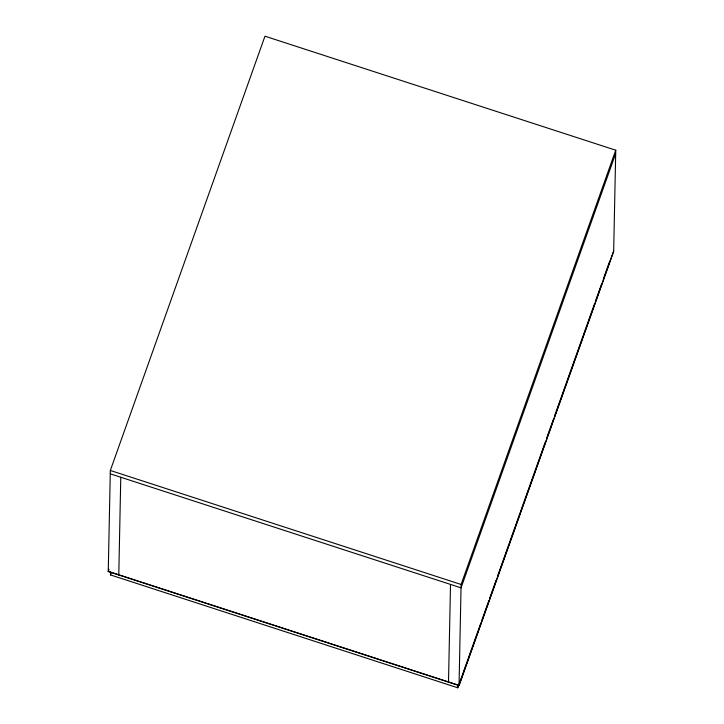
<?xml version="1.0" encoding="UTF-8"?>
<svg xmlns="http://www.w3.org/2000/svg" width="724" height="724" viewBox="0 0 724 724"><rect width="100%" height="100%" fill="white"/><g stroke="black" fill="none" stroke-linecap="round" stroke-linejoin="round"><path stroke-width="1.09" d="M108.256 571.535L110.329 470.464L264.966 36.2L615.744 150.212L613.671 251.282L459.034 685.547L108.256 571.535L109.016 569.218M480.899 622.893L457.785 687.8L110.51 574.928L110.573 571.833M118.781 574.956L120.781 477.252M448.509 682.126L450.518 584.431M457.785 687.8L457.849 684.714M459.034 685.547L461.107 584.476L615.744 150.212M110.51 574.928L111.27 572.802M615.671 153.588L461.043 587.843L110.265 473.831M481.65 620.767L488.854 600.549M489.614 598.422L496.049 580.331M497.569 576.078L545.308 442.011M546.819 437.758L553.263 419.667M554.394 416.481L594.558 303.691M595.318 301.564L601.762 283.473M603.273 279.22L609.717 261.129M613.671 251.101L459.043 685.366L108.265 571.345M110.329 470.464L461.107 584.476"/></g></svg>
